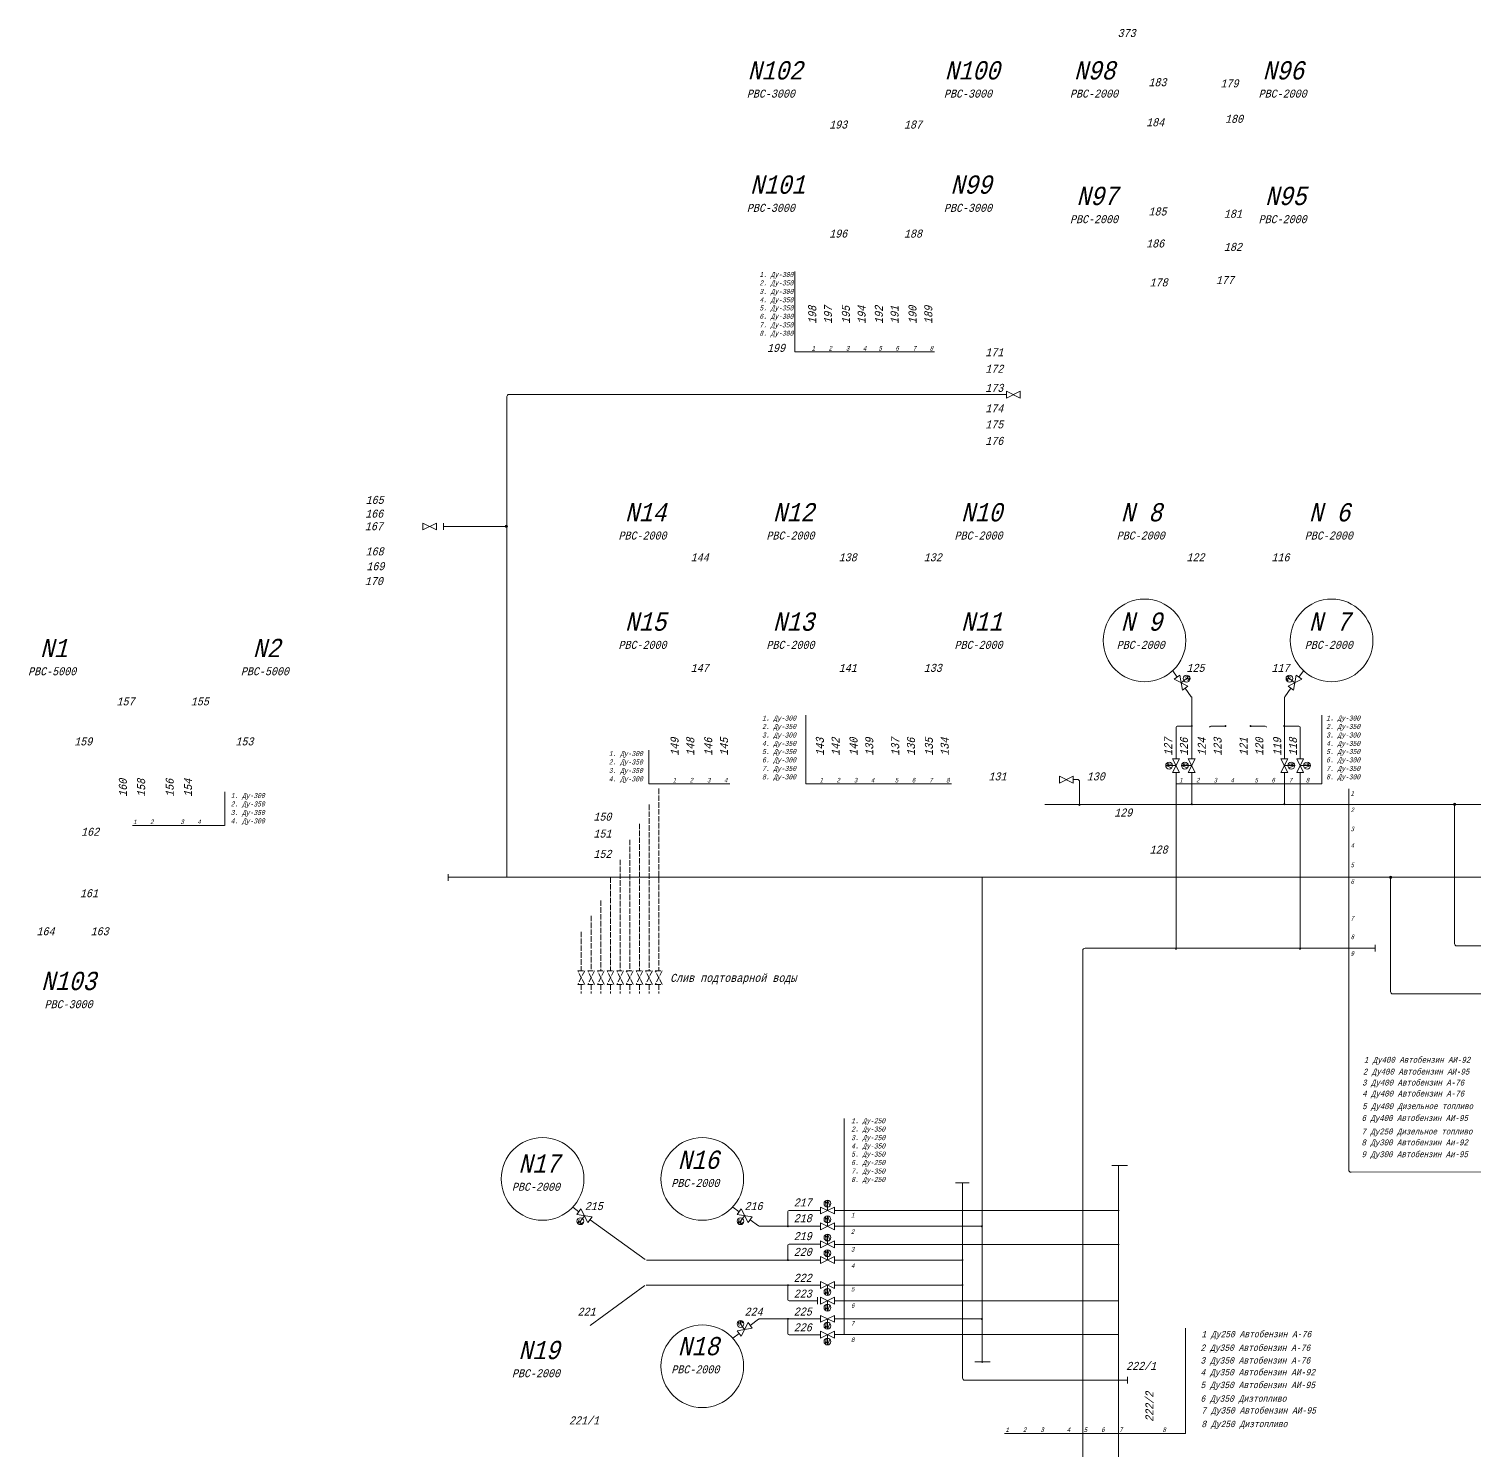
# Model space of a CAD drawing. Extents: x 25 to 789, y 11 to 578.
# Drawn here: x 40.4 to 356.4, y 263.6 to 574.3 of the extents above; entities that cross this region are included whole.
import ezdxf

# ---------------------------------------------------------------- set-up
doc = ezdxf.new("R2010")
doc.units = 0
doc.header["$MEASUREMENT"] = 0
doc.linetypes.add('ACAD_ISO02W100', pattern=[15, 12, -3])
doc.layers.add('Aи95', color=1, linetype='CONTINUOUS')
doc.layers.add('Надписи', color=4, linetype='CONTINUOUS', lineweight=5)
doc.layers.add('Общие трубы', color=254, linetype='CONTINUOUS', lineweight=30)
doc.styles.get("Standard").update_dxf_attribs({"font": 'COUR.TTF', "width": 0.8, "oblique": 7, "height": 2})

msp = doc.modelspace()

# ---------------------------------------------------------------- hatches: boundary and pattern name
at = {"layer": 'Aи95', "lineweight": 20}
h = msp.add_hatch(color=256, dxfattribs=at)
edge = h.paths.add_edge_path()
edge.add_arc((144.8, 465.51), 0.25, 0, 360)
h = msp.add_hatch(color=256, dxfattribs=at)
edge = h.paths.add_edge_path()
edge.add_arc((294.69, 421.87), 0.0987, 0, 360)
h = msp.add_hatch(color=256, dxfattribs=at)
edge = h.paths.add_edge_path()
edge.add_arc((302.06, 421.87), 0.0987, 0, 360)
h = msp.add_hatch(color=256, dxfattribs=at)
edge = h.paths.add_edge_path()
edge.add_arc((352.16, 404.75), 0.25, 0, 360)
h = msp.add_hatch(color=256, dxfattribs=at)
edge = h.paths.add_edge_path()
edge.add_arc((338.16, 388.81), 0.25, 0, 360)
h = msp.add_hatch(color=256, dxfattribs=at)
edge = h.paths.add_edge_path()
edge.add_arc((206.37, 299.66), 0.0987, 0, 360)
h = msp.add_hatch(color=256, dxfattribs=at)
edge = h.paths.add_edge_path()
edge.add_arc((206.37, 292.3), 0.0987, 0, 360)

# ---------------------------------------------------------------- linework, layer by layer
for p, q in [((144.9, 493.88), (144.9, 388.94)), ((145.4, 494.38), (254.14, 494.38)), ((131.05, 464.76), (131.05, 466.26)), ((131.05, 465.51), (144.8, 465.51)), ((290.51, 433.93), (291.51, 432.55)), ((319.11, 433.93), (318.11, 432.55)), ((292.37, 431.36), (293.57, 432.25)), ((293.26, 430.14), (294.59, 428.3)), ((316.36, 430.14), (315.02, 428.3)), ((317.25, 431.36), (316.05, 432.25)), ((294.69, 428.01), (294.69, 414.73)), ((314.93, 428.01), (314.93, 414.73)), ((291.24, 421.63), (291.24, 414.73)), ((294.69, 421.88), (291.49, 421.88)), ((302.05, 421.88), (298.85, 421.88)), ((307.56, 421.88), (310.76, 421.88)), ((314.93, 421.88), (318.13, 421.88)), ((318.38, 421.63), (318.38, 414.73)), ((291.98, 411.73), (290.48, 414.73)), ((290.48, 414.73), (291.98, 414.73)), ((291.98, 414.73), (290.48, 411.73)), ((295.43, 411.73), (293.93, 414.73)), ((293.93, 414.73), (295.43, 414.73)), ((295.43, 414.73), (293.93, 411.73)), ((314.19, 411.73), (315.69, 414.73)), ((315.69, 414.73), (314.19, 414.73)), ((314.19, 414.73), (315.69, 411.73)), ((317.64, 411.73), (319.14, 414.73)), ((319.14, 414.73), (317.64, 414.73)), ((317.64, 414.73), (319.14, 411.73)), ((290.23, 412.73), (288.98, 413.23)), ((288.98, 413.23), (289.73, 413.23)), ((289.73, 413.23), (289.23, 413.73)), ((289.23, 413.73), (290.48, 413.48)), ((291.23, 413.23), (289.73, 413.23)), ((290.48, 411.73), (291.98, 411.73)), ((291.24, 411.73), (291.24, 373.32)), ((293.68, 412.73), (292.43, 413.23)), ((292.43, 413.23), (293.18, 413.23)), ((293.18, 413.23), (292.68, 413.73)), ((292.68, 413.73), (293.93, 413.48)), ((294.68, 413.23), (293.18, 413.23)), ((293.93, 411.73), (295.43, 411.73)), ((294.68, 411.73), (294.68, 404.73)), ((315.69, 411.73), (314.19, 411.73)), ((314.94, 413.23), (316.44, 413.23)), ((314.94, 411.73), (314.94, 404.73)), ((316.94, 413.73), (315.69, 413.48)), ((315.94, 412.73), (317.19, 413.23)), ((316.44, 413.23), (316.94, 413.73)), ((317.19, 413.23), (316.44, 413.23)), ((319.14, 411.73), (317.64, 411.73)), ((318.38, 411.73), (318.38, 373.32)), ((318.39, 413.23), (319.89, 413.23)), ((320.39, 413.73), (319.14, 413.48)), ((319.39, 412.73), (320.64, 413.23)), ((319.89, 413.23), (320.39, 413.73)), ((320.64, 413.23), (319.89, 413.23)), ((268.79, 410.2), (269.66, 410.2)), ((270.16, 409.7), (270.16, 404.73)), ((369.16, 404.71), (262.53, 404.71)), ((355.66, 404.75), (352.16, 404.75)), ((352.16, 404.75), (352.16, 387.25)), ((132.1, 389.53), (132.1, 388.03)), ((369.16, 388.83), (132.13, 388.83)), ((248.82, 388.8), (248.82, 282.7)), ((338.16, 388.61), (338.16, 387.25)), ((338.16, 387.25), (338.16, 363.83)), ((352.16, 387.25), (352.16, 374.33)), ((334.79, 373.31), (271.36, 373.31)), ((334.78, 372.57), (334.78, 374.07)), ((352.66, 373.83), (369.16, 373.83)), ((270.86, 372.81), (270.86, 126.79)), ((338.66, 363.33), (369.16, 363.33)), ((277.19, 325.81), (280.62, 325.81)), ((278.67, 325.81), (278.67, 117.64)), ((243.02, 322.01), (246.04, 322.01)), ((244.56, 322.01), (244.56, 279.38)), ((159.3, 316.72), (160.68, 315.71)), ((194.31, 316.72), (195.7, 315.71)), ((216.52, 315.24), (213.52, 316.74)), ((213.52, 316.74), (213.52, 315.24)), ((213.52, 315.24), (216.52, 316.74)), ((215.02, 317.49), (214.52, 317.99)), ((214.52, 317.99), (214.77, 316.74)), ((215.52, 316.99), (215.02, 318.24)), ((215.02, 318.24), (215.02, 317.49)), ((215.02, 315.99), (215.02, 317.49)), ((216.52, 316.74), (216.52, 315.24)), ((161.88, 314.85), (160.99, 313.65)), ((163.1, 313.96), (175.13, 305.24)), ((196.89, 314.85), (196, 313.65)), ((198.11, 313.96), (199.95, 312.63)), ((206.37, 312.53), (206.37, 315.73)), ((206.62, 315.98), (213.52, 315.98)), ((216.52, 311.79), (213.52, 313.29)), ((213.52, 313.29), (213.52, 311.79)), ((213.52, 311.79), (216.52, 313.29)), ((215.02, 314.04), (214.52, 314.54)), ((214.52, 314.54), (214.77, 313.29)), ((215.52, 313.54), (215.02, 314.79)), ((215.02, 314.79), (215.02, 314.04)), ((215.02, 312.54), (215.02, 314.04)), ((216.52, 315.98), (278.67, 315.98)), ((216.52, 313.29), (216.52, 311.79)), ((200.24, 312.53), (213.52, 312.53)), ((215.02, 310.07), (214.52, 310.57)), ((214.52, 310.57), (214.77, 309.32)), ((215.52, 309.57), (215.02, 310.82)), ((215.02, 310.82), (215.02, 310.07)), ((215.02, 308.57), (215.02, 310.07)), ((216.52, 312.54), (248.82, 312.54)), ((206.37, 305.17), (206.37, 308.37)), ((206.62, 308.62), (213.51, 308.64)), ((216.52, 307.82), (213.52, 309.32)), ((213.52, 309.32), (213.52, 307.82)), ((213.52, 307.82), (216.52, 309.32)), ((215.02, 306.65), (214.52, 307.15)), ((214.52, 307.15), (214.77, 305.9)), ((215.52, 306.15), (215.02, 307.4)), ((215.02, 307.4), (215.02, 306.65)), ((215.02, 305.15), (215.02, 306.65)), ((216.52, 309.32), (216.52, 307.82)), ((216.52, 308.56), (278.67, 308.56)), ((213.52, 305.15), (175.42, 305.15)), ((216.52, 304.4), (213.52, 305.9)), ((213.52, 305.9), (213.52, 304.4)), ((213.52, 304.4), (216.52, 305.9)), ((216.52, 305.9), (216.52, 304.4)), ((216.52, 305.15), (244.56, 305.15)), ((216.52, 300.43), (213.52, 298.93)), ((213.52, 298.93), (213.52, 300.43)), ((213.52, 300.43), (216.52, 298.93)), ((216.52, 298.93), (216.52, 300.43)), ((163.1, 290.87), (175.11, 299.57)), ((175.4, 299.67), (213.52, 299.67)), ((206.37, 299.66), (206.37, 296.46)), ((214.52, 297.68), (214.77, 298.93)), ((215.02, 298.18), (214.52, 297.68)), ((215.02, 299.68), (215.02, 298.18)), ((215.52, 298.68), (215.02, 297.43)), ((215.02, 297.43), (215.02, 298.18)), ((216.52, 299.68), (244.56, 299.68)), ((206.62, 296.21), (212.73, 296.21)), ((212.83, 297.04), (212.83, 295.49)), ((216.52, 297.01), (213.52, 295.51)), ((213.52, 295.51), (213.52, 297.01)), ((213.52, 297.01), (216.52, 295.51)), ((214.52, 294.26), (214.77, 295.51)), ((215.02, 294.76), (214.52, 294.26)), ((215.02, 296.26), (215.02, 294.76)), ((215.52, 295.26), (215.02, 294.01)), ((215.02, 294.01), (215.02, 294.76)), ((216.52, 295.51), (216.52, 297.01)), ((216.52, 296.27), (278.67, 296.27)), ((196.89, 289.97), (196, 291.18)), ((198.11, 290.87), (199.95, 292.2)), ((200.24, 292.29), (213.52, 292.29)), ((206.37, 292.29), (206.37, 289.09)), ((216.52, 293.04), (213.52, 291.54)), ((213.52, 291.54), (213.52, 293.04)), ((213.52, 293.04), (216.52, 291.54)), ((214.52, 290.29), (214.77, 291.54)), ((215.02, 290.79), (214.52, 290.29)), ((215.02, 292.29), (215.02, 290.79)), ((215.52, 291.29), (215.02, 290.04)), ((215.02, 290.04), (215.02, 290.79)), ((216.52, 291.54), (216.52, 293.04)), ((216.52, 292.29), (248.82, 292.29)), ((194.31, 288.11), (195.7, 289.12)), ((206.62, 288.84), (213.52, 288.84)), ((216.52, 289.59), (213.52, 288.09)), ((213.52, 288.09), (213.52, 289.59)), ((213.52, 289.59), (216.52, 288.09)), ((214.52, 286.84), (214.77, 288.09)), ((215.02, 288.84), (215.02, 287.34)), ((215.52, 287.84), (215.02, 286.59)), ((216.52, 288.09), (216.52, 289.59)), ((216.52, 288.85), (278.67, 288.85)), ((215.02, 287.34), (214.52, 286.84)), ((215.02, 286.59), (215.02, 287.34)), ((247.28, 282.88), (250.57, 282.88)), ((245.06, 278.88), (280.58, 278.87)), ((280.62, 279.64), (280.62, 278.17))]:
    msp.add_line(p, q, dxfattribs=at)
for points in [[(257.14, 495.05), (257.14, 493.55), (254.14, 495.05), (254.14, 493.55)], [(129.55, 466.26), (129.55, 464.76), (126.55, 466.26), (126.55, 464.76)], [(290.87, 432.12), (292.08, 433.01), (292.65, 429.71), (293.86, 430.6)], [(318.74, 432.12), (317.53, 433.01), (316.96, 429.71), (315.75, 430.6)], [(265.77, 409.43), (265.77, 410.93), (268.77, 409.43), (268.77, 410.93)], [(161.11, 316.35), (160.22, 315.14), (163.53, 314.57), (162.64, 313.36)], [(196.13, 316.35), (195.24, 315.14), (198.54, 314.57), (197.65, 313.36)], [(196.13, 288.48), (195.24, 289.69), (198.54, 290.26), (197.65, 291.47)]]:
    msp.add_lwpolyline(points, close=True, dxfattribs=at)
for points in [[(293.24, 432.53), (293.99, 432.77), (293.53, 432.13), (294.28, 432.37), (293.83, 431.73)], [(316.38, 432.53), (315.63, 432.77), (316.08, 432.13), (315.33, 432.37), (315.79, 431.73)], [(160.71, 313.99), (160.46, 313.23), (161.11, 313.69), (160.86, 312.94), (161.51, 313.39)], [(195.72, 313.99), (195.48, 313.23), (196.12, 313.69), (195.88, 312.94), (196.52, 313.39)], [(195.72, 290.84), (195.48, 291.59), (196.12, 291.14), (195.88, 291.89), (196.52, 291.44)]]:
    msp.add_lwpolyline(points, dxfattribs=at)
for centre, radius in [((144.8, 465.51), 0.25), ((284.35, 440.6), 9.04), ((325.27, 440.6), 9.04), ((293.57, 432.25), 0.75), ((316.05, 432.25), 0.75), ((294.69, 421.87), 0.0987), ((302.06, 421.87), 0.0987), ((307.56, 421.87), 0.0987), ((314.92, 421.87), 0.0987), ((289.73, 413.23), 0.75), ((293.18, 413.23), 0.75), ((316.44, 413.23), 0.75), ((319.89, 413.23), 0.75), ((270.11, 404.63), 0.0987), ((294.68, 404.79), 0.0987), ((314.93, 404.79), 0.0987), ((352.16, 404.75), 0.25), ((338.16, 388.81), 0.25), ((291.24, 373.21), 0.0987), ((318.38, 373.21), 0.0987), ((152.71, 322.88), 9.04), ((187.65, 322.88), 9.04), ((215.02, 317.49), 0.75), ((278.67, 315.98), 0.0987), ((160.99, 313.65), 0.75), ((196, 313.65), 0.75), ((215.02, 314.04), 0.75), ((206.37, 312.53), 0.0987), ((215.02, 310.07), 0.75), ((248.8, 312.54), 0.0987), ((215.02, 306.65), 0.75), ((278.67, 308.56), 0.0987), ((206.37, 305.16), 0.0987), ((244.54, 305.15), 0.0987), ((206.37, 299.66), 0.0987), ((215.02, 298.18), 0.75), ((244.54, 299.68), 0.0987), ((215.02, 294.76), 0.75), ((187.65, 281.95), 9.04), ((196, 291.18), 0.75), ((206.37, 292.3), 0.0987), ((215.02, 290.79), 0.75), ((248.8, 292.29), 0.0987), ((215.02, 287.34), 0.75)]:
    msp.add_circle(centre, radius, dxfattribs=at)
for centre, radius, start, end in [((145.4, 493.88), 0.5, 89.9455, 179.9455), ((294.19, 428.01), 0.5, 0, 35.9421), ((294.44, 428.09), 0.25, 0, 35.9421), ((294.44, 428.09), 0.25, 0, 35.9421), ((315.43, 428.01), 0.5, 144.0579, 180), ((291.49, 421.63), 0.25, 90, 180), ((298.85, 421.63), 0.25, 90, 180), ((310.76, 421.63), 0.25, 0, 90), ((318.13, 421.63), 0.25, 0, 90), ((269.66, 409.7), 0.5, 0, 90), ((271.36, 372.81), 0.5, 90, 180), ((352.66, 374.33), 0.5, 180, 270), ((338.66, 363.83), 0.5, 180, 270), ((206.62, 315.73), 0.25, 90, 180), ((200.24, 313.03), 0.5, 234.0579, 270), ((206.62, 308.37), 0.25, 90, 180), ((206.62, 296.46), 0.25, 180, 270), ((200.24, 291.79), 0.5, 90, 125.9421), ((200.16, 292.04), 0.25, 90, 125.9421), ((200.16, 292.04), 0.25, 90, 125.9421), ((206.62, 289.09), 0.25, 180, 270), ((245.06, 279.38), 0.5, 180, 269.9784)]:
    msp.add_arc(centre, radius, start, end, dxfattribs=at)
at = {"layer": 'Надписи', "lineweight": 5}
for p, q in [((207.9, 521.25), (207.9, 503.66)), ((238.39, 503.66), (207.9, 503.66)), ((210.29, 424.29), (210.29, 409.26)), ((323.1, 424.29), (323.1, 409.26)), ((175.98, 416.62), (175.98, 409.26)), ((193.68, 409.26), (175.98, 409.26)), ((242.15, 409.26), (210.29, 409.26)), ((323.1, 409.26), (291.24, 409.26)), ((329.02, 324.85), (329.02, 408.17)), ((218.69, 336.08), (218.69, 288.87)), ((329.52, 324.35), (360.4, 324.45)), ((293.28, 267.21), (293.28, 290.27)), ((293.28, 267.21), (253.76, 267.21))]:
    msp.add_line(p, q, dxfattribs=at)
at = {"layer": 'Надписи', "lineweight": 15}
for p, q in [((83.26, 407.49), (83.26, 400.14)), ((83.18, 400.16), (63.06, 400.16))]:
    msp.add_line(p, q, dxfattribs=at)
at = {"layer": 'Надписи', "lineweight": 5}
msp.add_arc((329.52, 324.85), 0.5, 180, 270.2407, dxfattribs=at)
at = {"layer": 'Общие трубы', "color": 7, "linetype": 'ACAD_ISO02W100', "lineweight": 5, "ltscale": 0.1}
for p, q in [((178.12, 408.21), (178.12, 368.39)), ((175.99, 404.71), (175.99, 368.39)), ((173.9, 400.53), (173.9, 368.39)), ((171.78, 397.03), (171.78, 368.39)), ((169.69, 392.66), (169.69, 368.39)), ((167.56, 388.83), (167.56, 368.39)), ((165.47, 383.78), (165.47, 368.39)), ((163.35, 380.42), (163.35, 368.39)), ((161.18, 376.92), (161.18, 368.39)), ((161.18, 365.39), (161.18, 363.39)), ((163.35, 365.39), (163.35, 363.39)), ((165.47, 365.39), (165.47, 363.39)), ((167.56, 365.39), (167.56, 363.39)), ((169.69, 365.39), (169.69, 363.39)), ((171.78, 365.39), (171.78, 363.39)), ((173.9, 365.39), (173.9, 363.39)), ((175.99, 365.39), (175.99, 363.39)), ((178.12, 365.39), (178.12, 363.39))]:
    msp.add_line(p, q, dxfattribs=at)
at = {"layer": 'Общие трубы', "linetype": 'ACAD_ISO02W100', "lineweight": 5, "ltscale": 0.1}
for p, q in [((160.43, 368.39), (161.93, 368.39)), ((161.93, 368.39), (160.43, 365.39)), ((161.93, 365.39), (160.43, 368.39)), ((162.6, 368.39), (164.1, 368.39)), ((164.1, 368.39), (162.6, 365.39)), ((164.1, 365.39), (162.6, 368.39)), ((164.72, 368.39), (166.22, 368.39)), ((166.22, 368.39), (164.72, 365.39)), ((166.22, 365.39), (164.72, 368.39)), ((166.81, 368.39), (168.31, 368.39)), ((168.31, 368.39), (166.81, 365.39)), ((168.31, 365.39), (166.81, 368.39)), ((168.94, 368.39), (170.44, 368.39)), ((170.44, 368.39), (168.94, 365.39)), ((170.44, 365.39), (168.94, 368.39)), ((171.03, 368.39), (172.53, 368.39)), ((172.53, 368.39), (171.03, 365.39)), ((172.53, 365.39), (171.03, 368.39)), ((173.15, 368.39), (174.65, 368.39)), ((174.65, 368.39), (173.15, 365.39)), ((174.65, 365.39), (173.15, 368.39)), ((175.24, 368.39), (176.74, 368.39)), ((176.74, 368.39), (175.24, 365.39)), ((176.74, 365.39), (175.24, 368.39)), ((177.37, 368.39), (178.87, 368.39)), ((178.87, 368.39), (177.37, 365.39)), ((178.87, 365.39), (177.37, 368.39)), ((160.43, 365.39), (161.93, 365.39)), ((162.6, 365.39), (164.1, 365.39)), ((164.72, 365.39), (166.22, 365.39)), ((166.81, 365.39), (168.31, 365.39)), ((168.94, 365.39), (170.44, 365.39)), ((171.03, 365.39), (172.53, 365.39)), ((173.15, 365.39), (174.65, 365.39)), ((175.24, 365.39), (176.74, 365.39)), ((177.37, 365.39), (178.87, 365.39))]:
    msp.add_line(p, q, dxfattribs=at)

# ---------------------------------------------------------------- texts
at = {"layer": 'Надписи', "lineweight": 15, "oblique": 15, "width": 0.75}
for s, height, p in [('373', 1.75, (278.47, 572.49)), ('N102', 4, (197.56, 563.21)), ('N100', 4, (240.66, 563.21)), ('N98', 4, (268.93, 563.21)), ('N96', 4, (310.18, 563.21)), ('183', 1.75, (285.22, 561.74)), ('179', 1.75, (300.97, 561.49)), ('РВС-3000', 1.75, (197.39, 559.25)), ('РВС-3000', 1.75, (240.5, 559.25)), ('РВС-2000', 1.75, (268.06, 559.25)), ('РВС-2000', 1.75, (309.31, 559.25)), ('193', 1.75, (215.4, 552.49)), ('187', 1.75, (231.75, 552.49)), ('184', 1.75, (284.72, 552.99)), ('180', 1.75, (301.97, 553.74)), ('N101', 4, (198.09, 538.24)), ('N99', 4, (241.91, 538.24)), ('N97', 4, (269.47, 535.76)), ('N95', 4, (310.72, 535.76)), ('РВС-3000', 1.75, (197.39, 534.28)), ('РВС-3000', 1.75, (240.5, 534.28)), ('185', 1.75, (285.22, 533.49)), ('181', 1.75, (301.72, 532.99)), ('РВС-2000', 1.75, (268.06, 531.8)), ('РВС-2000', 1.75, (309.31, 531.8)), ('196', 1.75, (215.4, 528.65)), ('188', 1.75, (231.75, 528.65)), ('186', 1.75, (284.72, 526.49)), ('182', 1.75, (301.72, 525.74)), ('178', 1.75, (285.47, 517.99)), ('177', 1.75, (299.97, 518.49)), ('199', 1.75, (201.81, 503.67)), ('171', 1.75, (249.53, 502.72)), ('172', 1.75, (249.53, 499.11)), ('173', 1.75, (249.53, 494.93)), ('174', 1.75, (249.53, 490.46)), ('175', 1.75, (249.53, 486.95)), ('176', 1.75, (249.53, 483.34)), ('165', 1.75, (114.02, 470.44)), ('166', 1.75, (113.94, 467.44)), ('N14', 4, (170.73, 466.61)), ('N12', 4, (203.08, 466.61)), ('N10', 4, (244.22, 466.61)), ('N 8', 4, (279.16, 466.61)), ('N 6', 4, (320.3, 466.61)), ('167', 1.75, (113.86, 464.69)), ('РВС-2000', 1.75, (169.32, 462.65)), ('РВС-2000', 1.75, (201.67, 462.65)), ('РВС-2000', 1.75, (242.81, 462.65)), ('РВС-2000', 1.75, (278.27, 462.65)), ('РВС-2000', 1.75, (319.41, 462.65)), ('168', 1.75, (114.02, 459.19)), ('144', 1.75, (185.11, 457.89)), ('138', 1.75, (217.48, 457.89)), ('132', 1.75, (236.08, 457.89)), ('122', 1.75, (293.53, 457.89)), ('116', 1.75, (312.12, 457.89)), ('169', 1.75, (114.19, 455.94)), ('170', 1.75, (113.86, 452.69)), ('N15', 4, (170.73, 442.71)), ('N13', 4, (203.08, 442.71)), ('N11', 4, (244.22, 442.71)), ('N 9', 4, (279.16, 442.71)), ('N 7', 4, (320.3, 442.71)), ('N1', 4, (42.82, 436.94)), ('N2', 4, (89.35, 436.94)), ('РВС-2000', 1.75, (169.32, 438.75)), ('РВС-2000', 1.75, (201.67, 438.75)), ('РВС-2000', 1.75, (242.81, 438.75)), ('РВС-2000', 1.75, (278.27, 438.75)), ('РВС-2000', 1.75, (319.41, 438.75)), ('РВС-5000', 1.75, (40.21, 432.98)), ('РВС-5000', 1.75, (86.74, 432.98)), ('147', 1.75, (185.11, 433.72)), ('141', 1.75, (217.48, 433.72)), ('133', 1.75, (236.08, 433.72)), ('125', 1.75, (293.53, 433.72)), ('117', 1.75, (312.12, 433.72)), ('157', 1.75, (59.55, 426.4)), ('155', 1.75, (75.8, 426.4)), ('159', 1.75, (50.3, 417.65)), ('153', 1.75, (85.55, 417.65)), ('131', 1.75, (250.23, 410)), ('130', 1.75, (271.73, 410)), ('2. Ду-350', 1.1, (84.52, 404.3)), ('1. Ду-300', 1.1, (84.52, 406.14)), ('1', 1, (63.17, 400.45)), ('2', 1, (66.88, 400.45)), ('3', 1, (73.51, 400.45)), ('4', 1, (77.22, 400.45)), ('3. Ду-350', 1.1, (84.52, 402.43)), ('4. Ду-300', 1.1, (84.52, 400.6)), ('150', 1.75, (163.83, 401.2)), ('129', 1.75, (277.73, 402.1)), ('162', 1.75, (51.8, 397.9)), ('151', 1.75, (163.83, 397.49)), ('128', 1.75, (285.47, 394.01)), ('152', 1.75, (163.83, 393.06)), ('161', 1.75, (51.55, 384.46)), ('164      163', 1.75, (42.05, 376.15)), ('N103', 4, (43.06, 364.16)), ('РВС-3000', 1.75, (43.81, 360.2)), ('N16', 4, (182.28, 325.09)), ('N17', 4, (147.43, 324.25)), ('РВС-2000', 1.75, (180.87, 321.13)), ('РВС-2000', 1.75, (146.02, 320.29)), ('215', 1.75, (161.95, 316.08)), ('216', 1.75, (196.88, 316.08)), ('217', 1.75, (207.64, 316.87)), ('218', 1.75, (207.64, 313.43)), ('219', 1.75, (207.64, 309.51)), ('220', 1.75, (207.64, 306.06)), ('222', 1.75, (207.64, 300.39)), ('223', 1.75, (207.64, 296.94)), ('221', 1.75, (160.36, 292.99)), ('224', 1.75, (196.88, 292.99)), ('225', 1.75, (207.64, 293.02)), ('226', 1.75, (207.64, 289.57)), ('N18', 4, (182.28, 284.34)), ('N19', 4, (147.43, 283.49)), ('РВС-2000', 1.75, (146.02, 279.53)), ('РВС-2000', 1.75, (180.87, 280.38)), ('221/1', 1.75, (158.5, 269.23))]:
    msp.add_text(s, height=height, dxfattribs=at).set_placement(p)
at = {"layer": 'Надписи', "lineweight": 5, "oblique": 15, "width": 0.75}
for s, height, p in [('2. Ду-350', 1.1, (200.13, 518.2)), ('1. Ду-300', 1.1, (200.13, 520.03)), ('3. Ду-300', 1.1, (200.13, 516.33)), ('4. Ду-350', 1.1, (200.13, 514.5)), ('5. Ду-350', 1.1, (200.13, 512.73)), ('6. Ду-300', 1.1, (200.13, 510.89)), ('7. Ду-350', 1.1, (200.13, 509.02)), ('8. Ду-300', 1.1, (200.13, 507.19)), ('1', 1, (211.55, 503.95)), ('2', 1, (215.25, 503.95)), ('3', 1, (219.06, 503.95)), ('4', 1, (222.77, 503.95)), ('5', 1, (226.16, 503.95)), ('6', 1, (229.87, 503.95)), ('7', 1, (233.68, 503.95)), ('8', 1, (237.38, 503.95)), ('1. Ду-300', 1.1, (200.71, 423.07)), ('1. Ду-300', 1.1, (324.08, 423.07)), ('2. Ду-350', 1.1, (200.71, 421.24)), ('3. Ду-300', 1.1, (200.71, 419.37)), ('2. Ду-350', 1.1, (324.08, 421.24)), ('3. Ду-300', 1.1, (324.08, 419.37)), ('4. Ду-350', 1.1, (200.71, 417.53)), ('4. Ду-350', 1.1, (324.08, 417.53)), ('2. Ду-350', 1.1, (167.2, 413.48)), ('1. Ду-300', 1.1, (167.2, 415.32)), ('5. Ду-350', 1.1, (200.71, 415.76)), ('6. Ду-300', 1.1, (200.71, 413.93)), ('5. Ду-350', 1.1, (324.08, 415.76)), ('6. Ду-300', 1.1, (324.08, 413.93)), ('3. Ду-350', 1.1, (167.2, 411.61)), ('4. Ду-300', 1.1, (167.2, 409.78)), ('8. Ду-300', 1.1, (200.71, 410.23)), ('7. Ду-350', 1.1, (200.71, 412.06)), ('8. Ду-300', 1.1, (324.08, 410.23)), ('7. Ду-350', 1.1, (324.08, 412.06)), ('1', 1, (181.16, 409.55)), ('2', 1, (184.87, 409.55)), ('3', 1, (188.68, 409.55)), ('4', 1, (192.39, 409.55)), ('1', 1, (213.28, 409.55)), ('2', 1, (216.99, 409.55)), ('3', 1, (220.8, 409.55)), ('4', 1, (224.5, 409.55)), ('5', 1, (229.75, 409.55)), ('6', 1, (233.46, 409.55)), ('7', 1, (237.27, 409.55)), ('8', 1, (240.97, 409.55)), ('1', 1, (291.93, 409.55)), ('2', 1, (295.64, 409.55)), ('3', 1, (299.45, 409.55)), ('4', 1, (303.15, 409.55)), ('5', 1, (308.4, 409.55)), ('6', 1, (312.11, 409.55)), ('7', 1, (315.92, 409.55)), ('8', 1, (319.62, 409.55)), ('1', 1, (329.41, 406.69)), ('2', 1, (329.41, 403.06)), ('3', 1, (329.41, 398.9)), ('4', 1, (329.41, 395.27)), ('5', 1, (329.41, 391.02)), ('6', 1, (329.41, 387.39)), ('7', 1, (329.41, 379.37)), ('8', 1, (329.41, 375.3)), ('9', 1, (329.41, 371.66)), ('Слив подтоварной воды', 1.75, (180.61, 365.96)), ('1 Ду400 Автобензин АИ-92', 1.2899, (332.33, 348.28)), ('3 Ду400 Автобензин А-76', 1.2899, (331.95, 343.3)), ('2 Ду400 Автобензин АИ-95', 1.2899, (332.13, 345.7)), ('4 Ду400 Автобензин А-76', 1.2899, (331.95, 340.9)), ('5 Ду400 Дизельное топливо', 1.2899, (331.95, 338.14)), ('1. Ду-250', 1.1, (220.21, 335.06)), ('6 Ду400 Автобензин АИ-95', 1.2899, (331.82, 335.56)), ('2. Ду-350', 1.1, (220.21, 333.23)), ('3. Ду-250', 1.1, (220.21, 331.36)), ('7 Ду250 Дизельное топливо', 1.2899, (331.82, 332.61)), ('4. Ду-350', 1.1, (220.21, 329.53)), ('5. Ду-350', 1.1, (220.21, 327.76)), ('8 Ду300 Автобензин Аи-92', 1.2899, (331.82, 330.22)), ('9 Ду300 Автобензин Аи-95', 1.2899, (331.82, 327.64)), ('6. Ду-250', 1.1, (220.21, 325.92)), ('8. Ду-250', 1.1, (220.21, 322.22)), ('7. Ду-350', 1.1, (220.21, 324.05)), ('1', 1, (220.16, 314.48)), ('2', 1, (220.16, 310.88)), ('3', 1, (220.16, 307.01)), ('4', 1, (220.16, 303.41)), ('5', 1, (220.16, 298.29)), ('6', 1, (220.16, 294.69)), ('7', 1, (220.16, 290.82)), ('8', 1, (220.16, 287.22)), ('1 Ду250 Автобензин А-76', 1.3892, (296.8, 288.27)), ('2 Ду350 Автобензин А-76', 1.3892, (296.6, 285.3)), ('222/1', 1.75, (280.32, 281.14)), ('3 Ду350 Автобензин А-76', 1.3892, (296.6, 282.52)), ('4 Ду350 Автобензин АИ-92', 1.3892, (296.6, 279.94)), ('5 Ду350 Автобензин АИ-95', 1.3892, (296.6, 277.16)), ('6 Ду350 Дизтопливо', 1.3892, (296.6, 274.18)), ('7 Ду350 Автобензин АИ-95', 1.3892, (296.8, 271.6)), ('8 Ду250 Дизтопливо', 1.3892, (296.8, 268.63)), ('1', 1, (253.94, 267.57)), ('2', 1, (257.77, 267.57)), ('3', 1, (261.6, 267.57)), ('4', 1, (267.34, 267.57)), ('5', 1, (271.06, 267.57)), ('6', 1, (274.88, 267.57)), ('7', 1, (278.83, 267.57)), ('8', 1, (288.28, 267.57))]:
    msp.add_text(s, height=height, dxfattribs=at).set_placement(p)
at = {"layer": 'Надписи', "lineweight": 15, "oblique": 15, "width": 0.75}
for s, p in [('198', (212.56, 509.79)), ('197', (216.01, 509.79)), ('195', (219.92, 509.79)), ('194', (223.37, 509.79)), ('192', (227.13, 509.79)), ('191', (230.57, 509.79)), ('190', (234.49, 509.79)), ('189', (237.94, 509.79)), ('149', (182.46, 415.39)), ('148', (185.9, 415.39)), ('146', (189.82, 415.39)), ('145', (193.27, 415.39)), ('143', (214.23, 415.39)), ('142', (217.67, 415.39)), ('140', (221.59, 415.39)), ('139', (225.04, 415.39)), ('137', (230.71, 415.39)), ('136', (234.16, 415.39)), ('135', (238.08, 415.39)), ('134', (241.53, 415.39)), ('127', (290.4, 415.39)), ('126', (293.85, 415.39)), ('124', (297.76, 415.39)), ('123', (301.21, 415.39)), ('121', (306.89, 415.39)), ('120', (310.34, 415.39)), ('119', (314.25, 415.39)), ('118', (317.7, 415.39)), ('160', (61.8, 406.4)), ('158', (65.8, 406.4)), ('156', (72.05, 406.4)), ('154', (76.05, 406.4))]:
    msp.add_text(s, height=1.75, rotation=90, dxfattribs=at).set_placement(p)
at = {"layer": 'Надписи', "lineweight": 5, "oblique": 15, "width": 0.75}
msp.add_text('222/2', height=1.75, rotation=90, dxfattribs=at).set_placement((286.3, 269.79))

doc.saveas('drawing.dxf')
